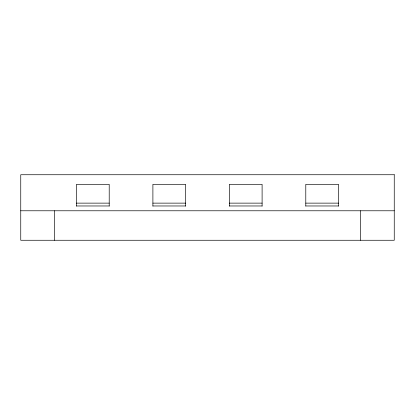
<?xml version="1.0" encoding="UTF-8"?>
<svg xmlns="http://www.w3.org/2000/svg" width="415" height="415" viewBox="0 0 415 415"><rect width="100%" height="100%" fill="white"/><g stroke="black" fill="none" stroke-linecap="round" stroke-linejoin="round"><path stroke-width="0.62" d="M76.448 203.132L109.212 203.132M152.896 203.132L185.655 203.132M229.345 203.132L262.104 203.132M305.788 203.132L338.552 203.132M76.448 205.97L109.212 205.97M152.896 205.97L185.655 205.97M229.345 205.97L262.104 205.97M305.788 205.97L338.552 205.97M20.75 210.779L394.25 210.779M360.396 210.779L360.396 240.264M338.552 206.11L338.552 184.348L305.788 184.348L305.788 206.11M262.104 206.11L262.104 184.348L229.345 184.348L229.345 206.11M185.655 206.11L185.655 184.348L152.896 184.348L152.896 206.11M109.212 206.11L109.212 184.348L76.448 184.348L76.448 206.11M54.604 210.779L54.604 240.264M394.25 174.736L20.75 174.736L20.75 240.264L394.25 240.264L394.25 174.736"/></g></svg>
